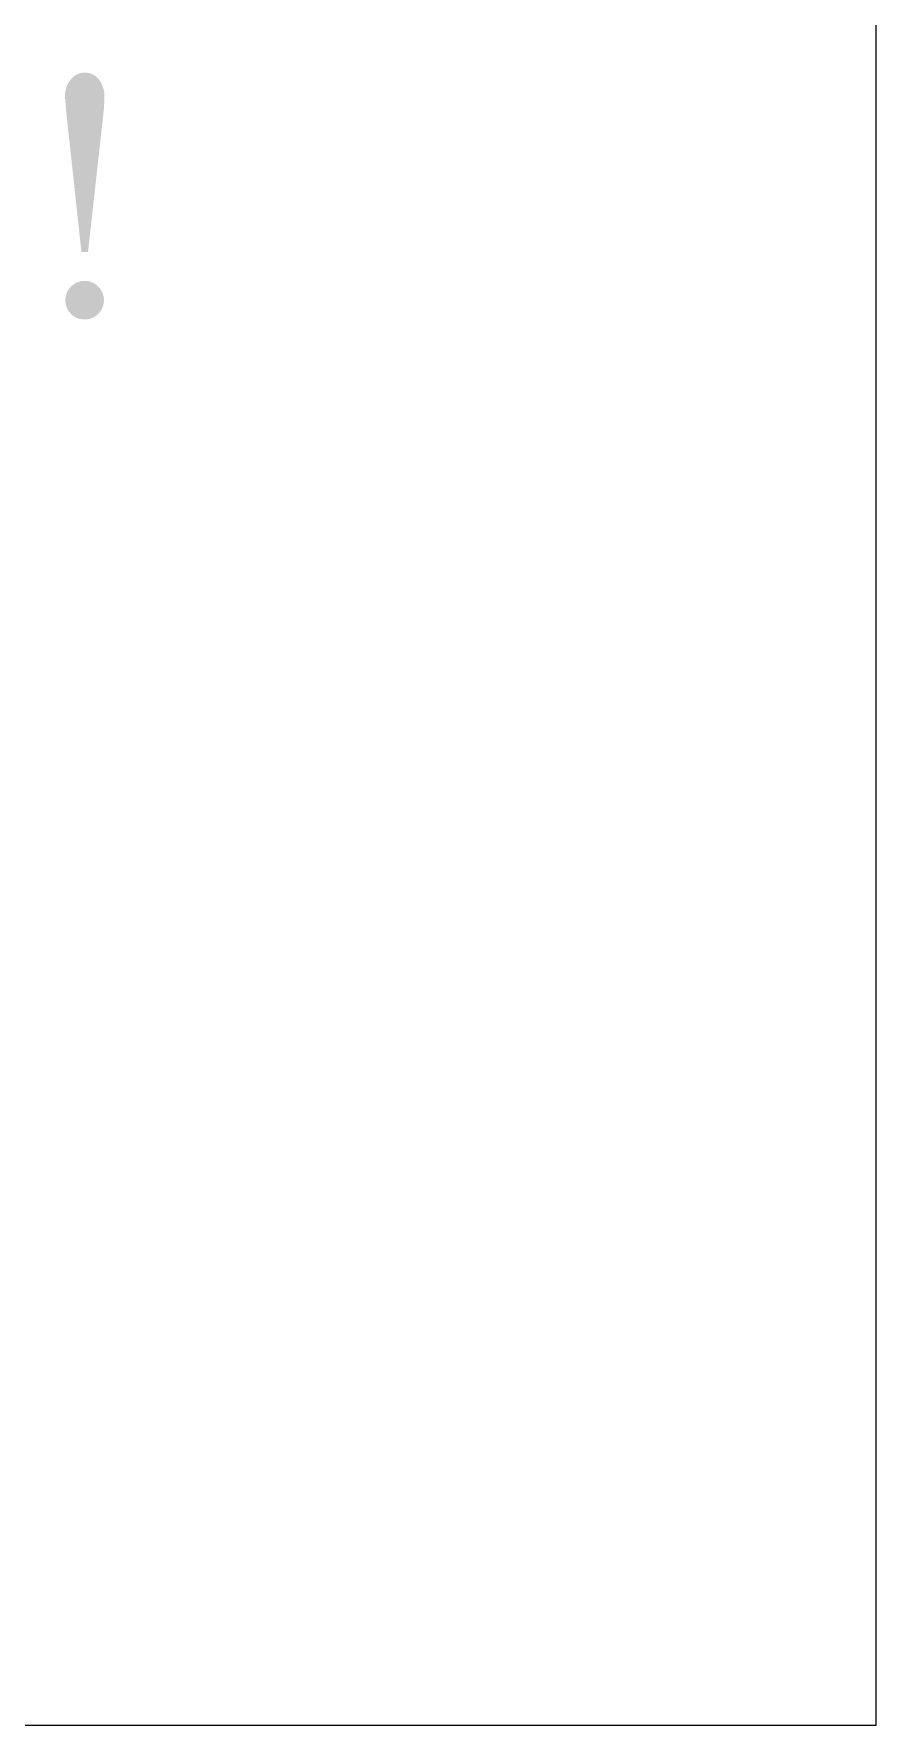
# Model space of a CAD drawing. Header units: millimetres. Extents: x 1235 to 1439, y 1033 to 1126.
# Drawn here: x 1426.54 to 1438.52, y 1033.01 to 1057.04 of the extents above; entities that cross this region are included whole.
import ezdxf

# ---------------------------------------------------------------- set-up
doc = ezdxf.new("R2010")
doc.units = ezdxf.units.MM
doc.layers.add('默认', color=18, linetype='Continuous', true_color=0x000000)

msp = doc.modelspace()

# ---------------------------------------------------------------- hatches: boundary and pattern name
at = {"layer": '默认'}
for points in [[(1427.001, 1055.95), (1426.986, 1056.146), (1426.986, 1056.154), (1426.986, 1056.162), (1426.986, 1056.171), (1426.986, 1056.179), (1426.986, 1056.187), (1426.987, 1056.196), (1426.988, 1056.204), (1426.989, 1056.212), (1426.99, 1056.221), (1426.992, 1056.229), (1426.993, 1056.238), (1426.995, 1056.246), (1426.997, 1056.254), (1426.999, 1056.262), (1427.002, 1056.271), (1427.004, 1056.279), (1427.007, 1056.287), (1427.01, 1056.295), (1427.013, 1056.303), (1427.016, 1056.31), (1427.02, 1056.318), (1427.024, 1056.326), (1427.027, 1056.333), (1427.031, 1056.341), (1427.036, 1056.348), (1427.04, 1056.355), (1427.044, 1056.363), (1427.049, 1056.369), (1427.054, 1056.376), (1427.059, 1056.383), (1427.064, 1056.39), (1427.069, 1056.396), (1427.074, 1056.401), (1427.078, 1056.407), (1427.083, 1056.412), (1427.088, 1056.417), (1427.093, 1056.421), (1427.098, 1056.426), (1427.104, 1056.431), (1427.109, 1056.435), (1427.115, 1056.44), (1427.121, 1056.444), (1427.127, 1056.448), (1427.133, 1056.452), (1427.139, 1056.456), (1427.145, 1056.459), (1427.152, 1056.462), (1427.158, 1056.466), (1427.165, 1056.469), (1427.171, 1056.471), (1427.178, 1056.474), (1427.185, 1056.476), (1427.192, 1056.479), (1427.199, 1056.481), (1427.206, 1056.483), (1427.213, 1056.484), (1427.22, 1056.486), (1427.227, 1056.487), (1427.234, 1056.488), (1427.241, 1056.489), (1427.248, 1056.489), (1427.255, 1056.49), (1427.262, 1056.49), (1427.269, 1056.49), (1427.275, 1056.49), (1427.282, 1056.49), (1427.289, 1056.489), (1427.296, 1056.489), (1427.303, 1056.488), (1427.31, 1056.487), (1427.317, 1056.486), (1427.324, 1056.484), (1427.331, 1056.483), (1427.338, 1056.481), (1427.345, 1056.479), (1427.351, 1056.477), (1427.358, 1056.474), (1427.365, 1056.472), (1427.371, 1056.469), (1427.378, 1056.466), (1427.384, 1056.463), (1427.391, 1056.459), (1427.397, 1056.456), (1427.403, 1056.452), (1427.409, 1056.448), (1427.415, 1056.444), (1427.421, 1056.44), (1427.426, 1056.435), (1427.432, 1056.431), (1427.437, 1056.426), (1427.442, 1056.422), (1427.447, 1056.417), (1427.452, 1056.412), (1427.457, 1056.407), (1427.461, 1056.401), (1427.466, 1056.396), (1427.471, 1056.389), (1427.476, 1056.381), (1427.481, 1056.373), (1427.486, 1056.366), (1427.491, 1056.358), (1427.495, 1056.35), (1427.5, 1056.341), (1427.504, 1056.333), (1427.508, 1056.325), (1427.512, 1056.316), (1427.515, 1056.308), (1427.519, 1056.299), (1427.522, 1056.29), (1427.525, 1056.281), (1427.528, 1056.272), (1427.531, 1056.263), (1427.533, 1056.254), (1427.536, 1056.245), (1427.538, 1056.236), (1427.54, 1056.227), (1427.541, 1056.217), (1427.543, 1056.208), (1427.544, 1056.199), (1427.545, 1056.19), (1427.546, 1056.18), (1427.546, 1056.171), (1427.547, 1056.162), (1427.547, 1056.153), (1427.547, 1056.143), (1427.547, 1056.134), (1427.547, 1056.125), (1427.546, 1056.116), (1427.536, 1055.95), (1427.313, 1053.943), (1427.219, 1053.943)], [(1427.264, 1053.532), (1427.27, 1053.532), (1427.276, 1053.531), (1427.282, 1053.531), (1427.288, 1053.531), (1427.294, 1053.53), (1427.301, 1053.529), (1427.307, 1053.528), (1427.313, 1053.527), (1427.32, 1053.526), (1427.326, 1053.525), (1427.333, 1053.523), (1427.339, 1053.521), (1427.345, 1053.519), (1427.352, 1053.517), (1427.358, 1053.515), (1427.364, 1053.513), (1427.371, 1053.51), (1427.377, 1053.508), (1427.383, 1053.505), (1427.389, 1053.502), (1427.396, 1053.498), (1427.402, 1053.495), (1427.408, 1053.491), (1427.414, 1053.488), (1427.419, 1053.484), (1427.425, 1053.48), (1427.431, 1053.476), (1427.436, 1053.471), (1427.442, 1053.467), (1427.447, 1053.462), (1427.452, 1053.457), (1427.458, 1053.452), (1427.463, 1053.447), (1427.467, 1053.442), (1427.472, 1053.437), (1427.477, 1053.431), (1427.481, 1053.426), (1427.485, 1053.42), (1427.489, 1053.414), (1427.493, 1053.409), (1427.497, 1053.403), (1427.501, 1053.397), (1427.504, 1053.391), (1427.507, 1053.385), (1427.511, 1053.378), (1427.514, 1053.372), (1427.516, 1053.366), (1427.519, 1053.36), (1427.521, 1053.353), (1427.524, 1053.347), (1427.526, 1053.341), (1427.528, 1053.334), (1427.529, 1053.328), (1427.531, 1053.322), (1427.533, 1053.315), (1427.534, 1053.309), (1427.535, 1053.302), (1427.536, 1053.296), (1427.537, 1053.29), (1427.537, 1053.284), (1427.538, 1053.277), (1427.538, 1053.271), (1427.539, 1053.265), (1427.539, 1053.259), (1427.539, 1053.253), (1427.538, 1053.247), (1427.538, 1053.241), (1427.538, 1053.234), (1427.537, 1053.228), (1427.536, 1053.222), (1427.535, 1053.216), (1427.534, 1053.209), (1427.533, 1053.203), (1427.532, 1053.196), (1427.53, 1053.19), (1427.528, 1053.184), (1427.527, 1053.177), (1427.524, 1053.171), (1427.522, 1053.165), (1427.52, 1053.158), (1427.517, 1053.152), (1427.515, 1053.146), (1427.512, 1053.139), (1427.509, 1053.133), (1427.505, 1053.127), (1427.502, 1053.121), (1427.498, 1053.115), (1427.495, 1053.109), (1427.491, 1053.103), (1427.487, 1053.097), (1427.483, 1053.092), (1427.478, 1053.086), (1427.474, 1053.081), (1427.469, 1053.075), (1427.464, 1053.07), (1427.459, 1053.065), (1427.454, 1053.06), (1427.449, 1053.055), (1427.444, 1053.051), (1427.438, 1053.046), (1427.433, 1053.042), (1427.427, 1053.037), (1427.421, 1053.033), (1427.416, 1053.029), (1427.41, 1053.026), (1427.404, 1053.022), (1427.398, 1053.018), (1427.392, 1053.015), (1427.386, 1053.012), (1427.379, 1053.009), (1427.373, 1053.006), (1427.367, 1053.004), (1427.36, 1053.001), (1427.354, 1052.999), (1427.348, 1052.997), (1427.341, 1052.995), (1427.335, 1052.993), (1427.329, 1052.992), (1427.322, 1052.99), (1427.316, 1052.989), (1427.31, 1052.988), (1427.303, 1052.987), (1427.297, 1052.986), (1427.291, 1052.985), (1427.284, 1052.985), (1427.278, 1052.984), (1427.272, 1052.984), (1427.266, 1052.984), (1427.26, 1052.984), (1427.254, 1052.984), (1427.248, 1052.985), (1427.241, 1052.985), (1427.235, 1052.986), (1427.229, 1052.986), (1427.223, 1052.987), (1427.216, 1052.988), (1427.21, 1052.99), (1427.203, 1052.991), (1427.197, 1052.993), (1427.191, 1052.994), (1427.184, 1052.996), (1427.178, 1052.998), (1427.172, 1053), (1427.165, 1053.003), (1427.159, 1053.005), (1427.153, 1053.008), (1427.146, 1053.011), (1427.14, 1053.014), (1427.134, 1053.017), (1427.128, 1053.021), (1427.122, 1053.024), (1427.116, 1053.028), (1427.11, 1053.032), (1427.104, 1053.036), (1427.099, 1053.04), (1427.093, 1053.044), (1427.088, 1053.049), (1427.082, 1053.054), (1427.077, 1053.058), (1427.072, 1053.063), (1427.067, 1053.068), (1427.062, 1053.074), (1427.058, 1053.079), (1427.053, 1053.084), (1427.049, 1053.09), (1427.044, 1053.095), (1427.04, 1053.101), (1427.036, 1053.107), (1427.033, 1053.113), (1427.029, 1053.119), (1427.025, 1053.125), (1427.022, 1053.131), (1427.019, 1053.137), (1427.016, 1053.143), (1427.013, 1053.15), (1427.011, 1053.156), (1427.008, 1053.162), (1427.006, 1053.169), (1427.004, 1053.175), (1427.002, 1053.181), (1427, 1053.188), (1426.999, 1053.194), (1426.997, 1053.2), (1426.996, 1053.207), (1426.995, 1053.213), (1426.994, 1053.219), (1426.993, 1053.226), (1426.992, 1053.232), (1426.992, 1053.238), (1426.991, 1053.244), (1426.991, 1053.25), (1426.991, 1053.257), (1426.991, 1053.263), (1426.991, 1053.269), (1426.992, 1053.275), (1426.992, 1053.281), (1426.993, 1053.287), (1426.993, 1053.294), (1426.994, 1053.3), (1426.995, 1053.306), (1426.997, 1053.313), (1426.998, 1053.319), (1427, 1053.326), (1427.001, 1053.332), (1427.003, 1053.338), (1427.005, 1053.345), (1427.007, 1053.351), (1427.01, 1053.357), (1427.012, 1053.364), (1427.015, 1053.37), (1427.018, 1053.376), (1427.021, 1053.382), (1427.024, 1053.389), (1427.028, 1053.395), (1427.031, 1053.401), (1427.035, 1053.407), (1427.039, 1053.412), (1427.043, 1053.418), (1427.047, 1053.424), (1427.051, 1053.429), (1427.056, 1053.435), (1427.061, 1053.44), (1427.065, 1053.445), (1427.07, 1053.451), (1427.075, 1053.456), (1427.081, 1053.46), (1427.086, 1053.465), (1427.091, 1053.47), (1427.097, 1053.474), (1427.102, 1053.478), (1427.108, 1053.482), (1427.114, 1053.486), (1427.12, 1053.49), (1427.126, 1053.494), (1427.132, 1053.497), (1427.138, 1053.5), (1427.144, 1053.504), (1427.15, 1053.507), (1427.157, 1053.509), (1427.163, 1053.512), (1427.169, 1053.514), (1427.176, 1053.517), (1427.182, 1053.519), (1427.188, 1053.521), (1427.195, 1053.522), (1427.201, 1053.524), (1427.207, 1053.526), (1427.214, 1053.527), (1427.22, 1053.528), (1427.226, 1053.529), (1427.233, 1053.53), (1427.239, 1053.53), (1427.245, 1053.531), (1427.251, 1053.531), (1427.257, 1053.532)]]:
    msp.add_hatch(color=256, dxfattribs=at).paths.add_polyline_path(points, flags=0)

# ---------------------------------------------------------------- linework, layer by layer
msp.add_lwpolyline([(1234.52, 1033.015), (1438.52, 1033.015), (1438.52, 1126.015), (1344.02, 1126.015), (1343.918, 1124.78), (1343.613, 1123.58), (1343.116, 1122.445), (1342.438, 1121.408), (1341.599, 1120.497), (1340.622, 1119.736), (1339.533, 1119.146), (1338.361, 1118.744), (1337.139, 1118.54), (1335.901, 1118.54), (1334.679, 1118.744), (1333.507, 1119.146), (1332.418, 1119.736), (1331.44, 1120.497), (1330.601, 1121.408), (1329.924, 1122.445), (1329.426, 1123.58), (1329.122, 1124.78), (1329.02, 1126.015), (1234.52, 1126.015)], close=True, dxfattribs=at)

doc.saveas('drawing.dxf')
